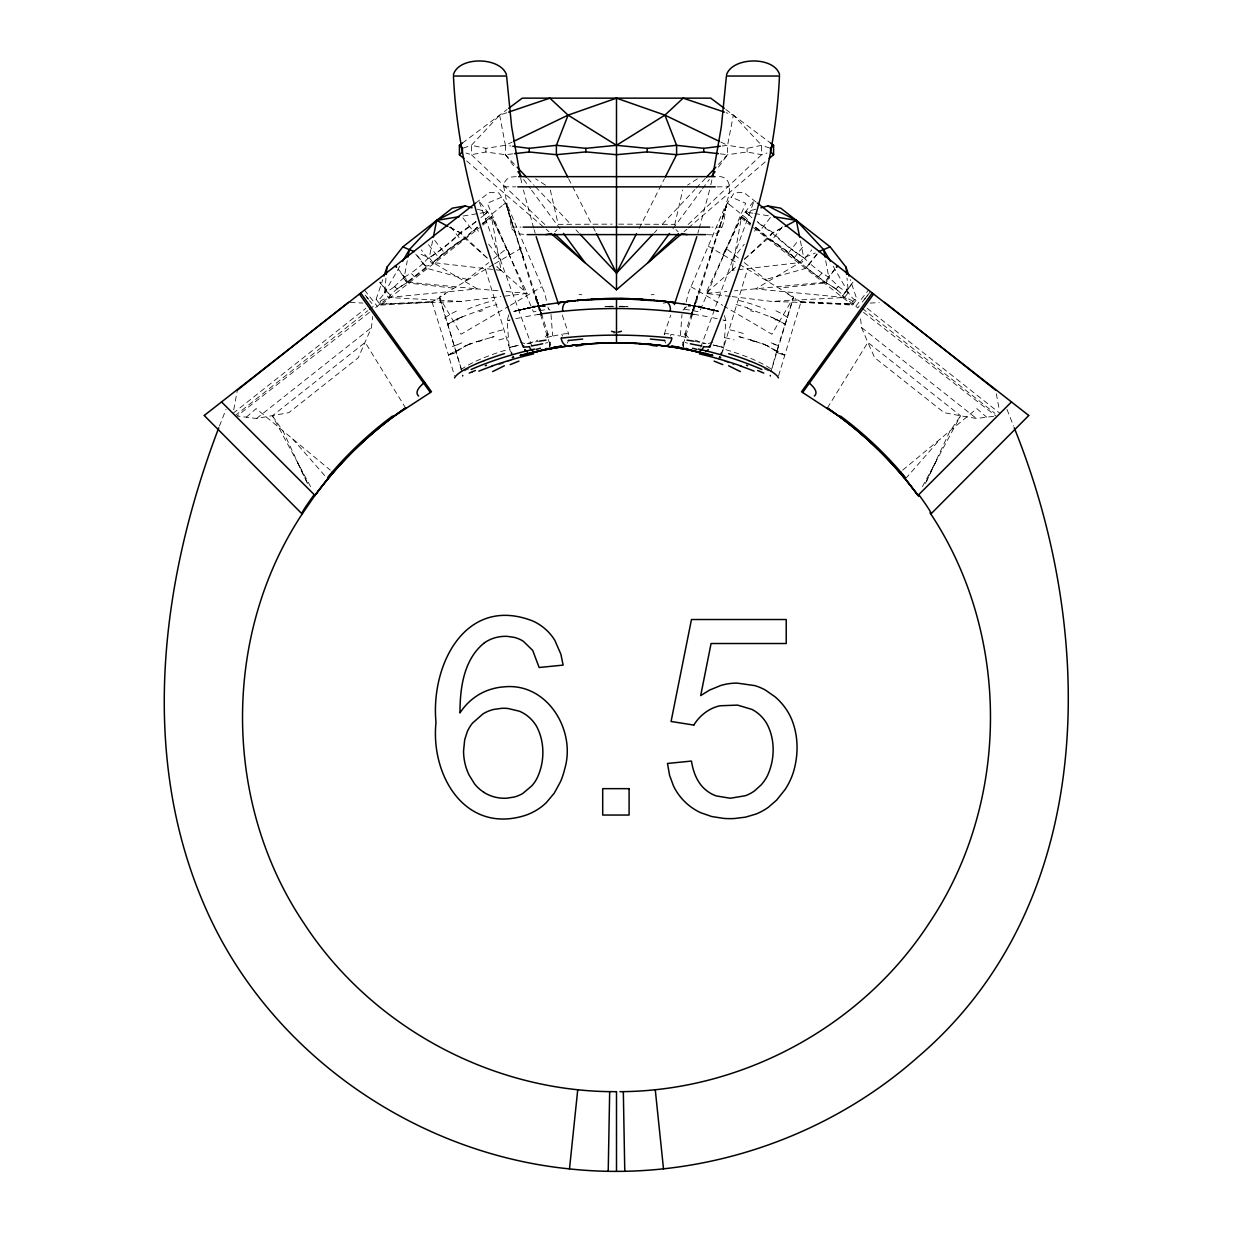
<?xml version="1.0" encoding="UTF-8"?>
<svg xmlns="http://www.w3.org/2000/svg" width="1233" height="1233" viewBox="0 0 1233 1233"><rect width="100%" height="100%" fill="white"/><g stroke="black" fill="none" stroke-linecap="round" stroke-linejoin="round"><path stroke-width="0.75" stroke-dasharray="5 3.75" d="M535.739 299.002L535.754 296.136L541.78 314.908L535.769 295.997L541.225 312.966M547.76 336.902L547.791 333.419M549.903 345.656L549.98 342.05M682.99 342.173L683.637 347.059M549.903 346.766L549.748 345.225M680.385 335.546L681.988 314.492M683.036 345.255L683.128 344.485M385.975 278.057L384.634 292.606A93.754 11.621 -71.3 0 1 378.284 299.727L376.142 299.265L382.769 279.629M369.468 312.35L237.013 416.014L256.526 418.48L288.83 412.67L358.341 357.678L371.457 327.546L372.659 316.557M549.964 345.255L550.01 342.235M549.826 344.284L505.962 203.738L549.147 337.488M674.667 225.038L682.681 190.052M707.233 234.609C725.759 237.275 724.095 215.96 726.299 202.813C730.922 192.564 732.556 175.178 716.805 176.643M730.244 296.382L705.815 293.392L731.909 270.397L741.526 216.869A132.594 74.273 33.9 0 1 750.419 223.142M233.731 409.772L237.337 390.198M394.267 286.765L404.224 277.286L407.291 260.702M683.159 344.331L727.038 203.738L683.853 337.488M718.469 167.056L727.578 154.695L727.578 145.309L733.373 115.131L726.191 112.712M721.798 227.165L711.934 227.119M432.598 240.897L429.238 257.697C420.145 263.43 425.354 270.073 433.076 262.583A126.336 66.967 -23.7 0 1 464.841 238.632L465.288 238.323A133.827 74.427 -35.2 0 1 477.895 227.211M549.363 347.059L549.918 344.562M710.778 184.873L712.35 177.953M684.577 308.974L685.039 307.002M686.195 302.07L688.261 293.207L724.912 206.959L734.19 192.887L743.699 192.379L757.447 203.152M709.576 190.067L699.327 228.059M670.505 336.085L671.076 334.359L679.953 336.008M721.891 353.193L747.568 269.179M697.832 233.237L698.818 229.785M778.578 375.741L800.88 302.193A62.713 3.19 3.2 0 0 799.863 301.515L851.001 304.027L851.726 303.118M691.235 316.619L697.231 296.043L697.261 299.002M691.235 315.956L697.231 295.997L691.775 312.966M691.235 315.694L697.231 296.043L691.235 315.186M712.535 248.634L709.268 258.945L727.038 203.738L721.29 221.724M664.217 334.328L670.752 315.078M700.76 347.274L754.195 200.594L740.802 217.794L723.093 254.815M219.428 426.109L226.024 409.371M568.968 339.753L567.226 343.128M936.186 461.111L925.459 483.675M750.111 223.235A133.827 74.427 35.2 0 0 741.526 216.869L705.815 293.392L726.884 291.497M508.828 314.816L507.117 320.672L509.167 347.567L510.262 351.066L512.928 354.102M639.156 228.459L664.417 178.723M722.892 254.707L726.191 248.449L739.368 258.76M925.351 483.552L949.703 431.596L960.584 415.783L976.459 418.48L996.218 415.983M922.423 486.681L960.584 415.783L867.832 342.404L861.543 327.546L860.341 316.557M399.846 266.174L384.634 292.606L388.457 297.492L461.435 301.422L500.875 296.598M827.42 407.953L867.832 342.404L874.659 357.678L944.17 412.67L960.584 415.783M547.19 334.729L547.051 334.914A8.523 8.523 0 0 1 546.466 335.638L545.186 336.979M557.085 229.6L554.927 231.758M672.956 228.783L701.407 190.206M702.548 188.664L709.376 179.401M755.105 227.211A133.827 74.427 35.2 0 1 767.712 238.323L768.174 238.616A126.336 66.967 23.7 0 1 799.97 262.567L825.971 282.711L829.532 277.995M836.93 289.878L835.804 289A100.983 33.723 8.3 0 0 828.668 284.299L825.848 282.65L829.439 277.918M731.94 260.009L744.3 244.211M754.519 231.157L756.523 228.614M770.425 217.517L759.759 231.141L755.212 227.596M782.339 226.826L771.658 240.466L801.065 263.461L811.73 249.837M788.149 253.366L798.306 240.389M794.083 258.005L804.486 244.72M816.955 253.921L805.565 268.486L765.801 279.459M817.248 254.152L806.582 267.792L824.677 281.956L834.325 269.626M834.602 269.842L824.23 283.081L779.811 288.106M853.02 282.141L842.355 295.781L857.798 307.88L859.262 306M842.555 295.935L853.221 282.311M732.125 296.598L771.565 301.422L844.543 297.492L848.366 292.606L847.025 278.057M800.88 302.193L852.327 305.075L856.858 299.265L850.231 279.629M855.779 306.293L868.494 290.048M864.672 299.095L868.186 294.61M806.721 266.991L809.649 263.261L803.762 257.697A125.489 67.476 52.6 0 1 772.814 232.544A138.004 71.021 40.6 0 1 757.139 221.508M862.283 302.039L865.813 297.569M866.984 296.09L870.513 291.635M683.005 310.223C691.482 298.417 707.727 312.057 718.7 311.286L707.819 308.697L708.805 308.928M905.623 478.62L940.409 438.856M506.809 112.712L499.627 115.131L471.376 145.309L462.437 148.345M654.399 232.683L657.004 229.893M662.244 224.329L694.903 189.512M696.213 188.125L705.368 178.369M718.423 164.451L727.578 154.695L747.106 151.998L761.624 154.695L766.988 153.077M547.514 334.359L547.652 334.128A5.009 5.009 0 0 0 547.776 333.295M818.465 276.778L822.072 273.079L828.776 277.286L839.858 287.643A97.638 32.906 68.1 0 0 848.366 292.606A93.754 11.621 71.3 0 0 854.716 299.727L856.858 299.265M688.137 224.529L761.624 154.695L761.624 145.309L733.373 115.131M835.789 289L838.378 286.488L835.697 288.923A101.229 33.815 8.3 0 0 828.746 284.345L825.971 282.711M854.7 299.696L852.774 301.453L853.036 304.15L771.565 301.422M457.613 350.973L464.286 346.319A28.282 19.728 58.5 0 1 465.103 345.918M720.072 354.102L722.738 351.066L723.833 347.567L725.883 320.672L724.172 314.816M731.909 270.397L736.101 266.652L731.909 270.397L799.924 262.583L803.762 257.697L815.367 252.996M744.485 259.146L772.798 232.575L782.878 227.334M246.323 417.186L256.156 408.616L330.305 470.127M744.593 259.207L768.529 238.046L772.428 233.145L783.587 227.18M485.571 219.15L502.247 205.587M684.022 231.696L686.92 229.215M688.368 227.966L766.371 160.907M505.438 203.091L503.357 204.724M380.18 301.453A90.934 12.099 -1.9 0 1 388.487 297.492A98.008 32.736 -8.3 0 1 395.808 290.063L397.211 289A100.983 33.723 -8.3 0 1 404.332 284.299L426.279 266.991M902.695 470.127L976.844 408.616L986.677 417.186M233.068 413.332L365.847 308.296M371.888 303.518L369.484 300.59M234.994 415.768L367.773 310.716M369.284 309.529L373.815 305.954L375.202 307.88L390.645 295.781L379.98 282.141M256.541 418.48L371.457 327.546M310.577 486.681L272.416 415.783L365.168 342.404L405.58 407.953M475.553 203.152L489.301 192.379L498.81 192.887L508.088 206.959L544.739 293.207L546.805 302.07M477.788 227.596L473.241 231.141L462.575 217.517M482.103 224.206L491.489 216.869L527.185 293.392L502.756 296.382M376.142 299.265L380.673 305.075L479.529 227.704M482.827 225.13L492.198 217.794L478.774 200.625L532.24 347.274M465.041 281.139L488.761 262.583M493.632 258.76L506.809 248.449L492.198 217.794M393.82 287.119L393.188 287.597A97.638 32.906 -68.1 0 1 384.634 292.606M462.39 143.074L507.164 109.475M397.288 288.938L394.529 286.549L397.303 288.923A101.229 33.815 -8.3 0 1 404.254 284.345L407.152 282.65L403.561 277.918M697.4 178.831L687.536 185.135M448.812 323.555L459.293 318.191M404.224 277.286L410.928 273.079L414.535 276.778M493.385 264.509L439.302 297.076L461.096 334.22L508.751 306.262M494.618 263.8L524.734 246.122M510.354 305.322L541.996 286.75M467.846 344.855L448.458 355.042L450.893 354.287M452.819 352.607L448.427 355.027L454.422 375.741M453.59 352.222L454.422 351.806M544.863 224.529L471.376 154.695L471.376 145.309L485.894 148.345L505.422 145.309L512.204 142.057M456.765 319.116L460.834 317.39M468.817 368.713L462.113 371.857A8.847 7.66 65.1 0 1 462.467 373.075M465.103 345.918L467.199 345.086M460.603 317.621L462.421 316.819M461.281 317.189L485.787 308.08M528.233 343.683L537.912 340.108M501.631 197.157L487.282 203.245L533.457 311.918L548.469 309.129M468.956 344.346L471.222 343.545M468.062 344.778L476.801 341.757M450.631 354.38L456.241 352.499L452.465 353.748M450.384 354.457L448.458 354.981L432.12 302.193A62.713 3.19 -3.2 0 1 433.137 301.515L381.999 304.027L381.274 303.118M476.046 341.911L477.31 341.587M476.554 341.741L492.768 337.01M477.048 341.587L478.589 341.094M480.67 340.447L482.812 339.815M490.426 337.642L494.109 336.624M492.429 337.071L493.77 336.686M755.721 209.209L745.349 211.984A135.846 71.761 41.8 0 0 751.945 217.717M530.822 307.479L513.76 311.425L516.257 310.793M546.789 337.518L551.675 336.316M510.678 347.182L509.229 347.552L513.067 346.596M515.271 311.04L540.902 305.507M516.766 310.67L518.384 310.284M512.111 346.827L519.879 345.009M517.69 310.454L542.042 305.291L519.525 310.007M507.965 320.472L510.138 319.948M513.329 346.535L516.442 345.795M507.688 320.534L509.583 320.087M522.746 309.252L542.042 305.291M517.367 345.579L518.338 345.348M529.851 307.695L520.449 309.791L541.965 305.306M526.198 308.466L542.89 305.152L523.254 309.129M553.047 336.008L561.924 334.359L562.495 336.085M514.3 311.286L540.871 305.507M515.764 318.684L520.326 317.713M517.428 310.516L541.333 305.43M722.091 146.018L727.578 145.309L747.106 148.345L761.624 145.309L770.563 148.345M533.226 306.986L550.01 303.934L526.83 308.342L546.481 304.52L535.461 306.539L537.264 306.185M524.457 308.867L542.797 305.168M526.984 343.483L538.467 341.341M527.277 308.235L543.938 304.967L529.589 307.741M525.69 316.634L539.299 314.245M546.62 304.505L532.101 307.217L545.186 304.751L543.229 305.09M512.743 153.863L505.422 154.695L485.894 151.998L471.376 154.695L466.012 153.077M463.115 216.022L478.219 213.54M480.099 213.232L487.651 211.984A135.846 71.761 -41.8 0 1 481.055 217.717M537.665 314.507L540.578 314.045M824.954 282.172L734.529 290.818M388.457 297.492L477.402 288.923L498.471 290.818M604.956 306.709L606.019 306.647M380.673 305.075L432.12 302.193M605.973 306.663L608.069 306.539M870.144 303.071L879.191 302.624M461.435 301.422L379.964 304.15L380.226 301.453L378.3 299.696M613.248 332.91L615.19 332.895M550.319 190.052L558.21 224.344L612.107 224.144M717.128 186.846L729.212 186.799M516.242 176.643L511.171 177.059L506.963 179.109L504.282 182.561L503.773 186.707L511.757 228.86L517.074 233.638L525.767 234.609M618.689 224.144L674.79 224.344M503.788 186.799L515.872 186.846M511.186 227.072L521.066 227.119M540.516 305.568L547.529 307.264L549.995 310.223M624.931 306.539L627.027 306.663M350.203 302.439L362.856 303.071M626.981 306.647L628.044 306.709M506.116 291.497L527.185 293.392L496.868 266.667L501.091 270.397L491.474 216.869A132.594 74.273 -33.9 0 0 482.581 223.142M852.82 301.453A90.934 12.099 1.9 0 0 844.513 297.492L755.598 288.923L799.924 262.583A125.689 67.584 24.4 0 0 768.498 238.061A132.594 74.273 33.9 0 0 755.521 227.042M408.046 282.172L477.402 288.923L433.076 262.583L429.238 257.697L417.633 252.996M720.257 153.863L727.578 154.695M453.189 288.106L408.77 283.081L398.398 269.842M501.091 270.397L433.076 262.583A125.689 67.584 -24.4 0 1 464.502 238.061A132.594 74.273 -33.9 0 1 477.479 227.042M499.627 115.131L505.422 145.309L510.909 146.018M692.422 314.045L693.902 314.276M693.701 314.245L707.31 316.634M752.901 213.232L745.349 211.984A138.004 71.021 40.6 0 0 752.038 217.532M754.781 213.54L769.885 216.022M684.531 309.129L699.543 311.918L745.718 203.245L731.369 197.157M687.598 304.705L704.598 307.988M694.533 341.341L706.016 343.483M691.035 305.306L690.11 305.152L706.802 308.466M693.84 305.83L682.99 303.934L708.543 308.867M686.519 304.52L700.899 307.217L687.952 304.767M706.17 308.342L690.203 305.168L710.254 309.252M712.674 317.713L717.236 318.684M702.178 307.479L703.411 307.741L689.062 304.967L712.181 309.699M716.234 310.67L691.621 305.414L715.572 310.516M692.098 305.507L718.392 311.209M713.121 345.009L720.889 346.827M713.614 345.117L715.633 345.579M681.325 336.316L686.211 337.518M722.862 319.948L725.867 320.672L723.37 320.071M716.558 345.795L717.421 345.995M711.734 309.591L713.861 310.099M718.222 346.18L719.671 346.535M713.475 310.007L714.97 310.362M719.933 346.596L721.428 346.966M721.089 346.889L722.461 347.228M716.743 310.793L717.683 311.04M721.906 347.074L723.108 347.382M722.322 347.182L723.494 347.475M477.279 209.209L487.651 211.984A138.004 71.021 -40.6 0 1 480.962 217.532M467.199 279.459L427.435 268.486L416.045 253.921M738.891 336.624L742.574 337.642M739.23 336.717L752.33 340.447M750.188 339.815L751.267 340.123M751.005 340.123L755.952 341.587M747.213 308.08L772.397 317.621M754.411 341.094L755.444 341.418M695.088 340.108L704.767 343.683M755.182 341.433L756.954 341.911M755.69 341.587L765.585 345.009M780.89 353.856L776.759 352.499L782.369 354.38M782.107 354.287L784.573 355.027L779.41 352.222M782.616 354.457L784.45 355.042L777.699 351.374M761.778 343.545L764.044 344.346M765.154 344.855L778.578 351.806M765.801 345.086L767.897 345.918M773.707 318.191L784.188 323.555M770.116 316.619L776.235 319.116M764.183 368.713L770.887 371.857A8.847 7.66 -65.1 0 0 770.533 373.075M720.796 142.057L727.578 145.309M450.122 227.334L460.202 232.575L488.515 259.146M449.413 227.18L460.572 233.145L464.471 238.046L488.407 259.207M708.266 246.122L738.382 263.8M739.615 264.509L793.698 297.076L771.904 334.22L724.249 306.262M691.004 286.75L722.646 305.322M545.464 185.135L535.6 178.831M678.073 231.758L675.915 229.6M725.836 109.475L770.61 143.074M729.088 204.293L727.562 203.091M741.511 216.869L750.897 224.206M863.532 312.35L995.987 416.014M740.802 217.794L750.173 225.13M753.471 227.704L852.327 305.075M744.239 262.583L767.959 281.139M729.335 204.478L747.429 219.15M867.153 308.296L999.932 413.332M862.206 308.327L994.985 413.379M861.543 327.546L976.474 418.48M837.222 290.094L837.192 290.063A98.008 32.736 8.3 0 1 844.543 297.492M466.629 160.907L544.632 227.966M546.08 229.215L548.978 231.696M775.387 350.973L768.714 346.319A28.282 19.728 -58.5 0 0 767.897 345.918M685.486 334.359L685.348 334.128A5.009 5.009 0 0 1 685.224 333.295M688.399 337.595L686.534 335.638A8.523 8.523 0 0 1 685.933 334.914L685.81 334.729M505.422 145.309L505.422 154.695L514.577 164.451M527.632 178.369L534.166 185.335M535.476 186.738L570.756 224.329M575.996 229.893L578.601 232.683M292.591 438.856L327.377 478.62M272.416 415.783L283.297 431.596L307.541 483.675M476.477 228.614L478.481 231.157M488.7 244.211L501.06 260.009M450.661 226.826L461.342 240.466L431.935 263.461L421.27 249.837M434.694 240.389L444.851 253.366M428.514 244.72L438.917 258.005M415.752 254.152L426.418 267.792L408.323 281.956L398.675 269.626M379.779 282.311L390.445 295.935M364.506 290.048L377.221 306.293M403.468 277.995L407.029 282.711M505.422 154.695L514.531 167.056M523.624 179.401L530.452 188.664M531.593 190.206L560.044 228.783M665.774 343.128L664.032 339.753M833.154 266.174L848.366 292.606M307.649 483.552L296.814 461.111M510.108 254.707L506.809 248.449L509.907 254.815M568.583 178.723L592.102 225.038M592.981 226.749L595.585 231.896M1006.976 409.371L1013.572 426.109M683.082 344.793L683.097 346.766M562.248 315.078L568.783 334.328M485.432 269.179L511.109 353.193M511.71 221.724L505.962 203.738L523.732 258.945L520.465 248.634M541.765 315.186L535.769 296.043L541.765 316.619M541.765 315.694L535.769 296.043L541.765 315.956M533.673 228.059L523.424 190.067M534.182 229.785L535.168 233.237M547.961 307.002L548.423 308.974M520.65 177.953L522.222 184.873M800.402 240.897L803.762 257.697A126.336 69.033 52 0 1 772.444 233.114A135.846 71.761 41.8 0 1 756.954 221.786M996.31 393.759L999.269 409.772M825.709 260.702L828.776 277.286M551.012 314.492L552.615 335.546M685.209 333.419L685.24 336.902M683.02 342.05L683.097 345.656M747.106 148.345L747.106 151.998M485.894 148.345L485.894 151.998M562.988 333.989A24.367 2.481 -14.1 0 1 568.644 334.497M547.76 342.558A23.581 2.266 -13.5 0 1 545.387 343.128M664.356 334.497A24.367 2.481 14.1 0 1 670.012 333.989M687.613 343.128A23.581 2.266 13.5 0 1 685.24 342.558M498.81 364.814A68.848 5.055 -19.6 0 1 516.812 358.109M460.865 369.746A68.848 15.49 -14.4 0 1 507.102 349.725M511.525 354.549A7.044 4.778 75.4 0 1 511.156 353.64M484.399 361.007A63.654 1.002 -24.5 0 1 483.166 361.562M511.603 354.488A7.044 4.701 74.6 0 1 511.233 353.609M436.96 299.249A63.253 0.848 -31 0 1 445.313 293.993M432.074 302.147A63.222 0.925 -30.7 0 1 434.648 300.266M432.675 301.422A69.048 1.017 -33 0 1 431.72 301.7M482.519 310.701A64.625 1.695 -17.5 0 1 479.344 311.672M447.564 323.955A60.617 29.577 24 0 1 448.442 323.323M489.316 333.619A65.888 23.15 -10.2 0 1 502.972 329.843M455.825 351.852A25.908 15.69 64.3 0 1 457.412 350.588M485.201 307.896A68.447 13.162 -13.7 0 1 496.884 304.536M456.811 319.208A38.115 25.985 46.1 0 0 455.994 319.594L449.12 323.909A37.514 22.471 51.2 0 0 447.749 324.834M470.035 343.853A65.087 2.743 -21.7 0 1 468.725 344.315M457.196 344.886A68.139 11.205 -11.5 0 1 461.712 342.851M479.313 341.341A66.258 20.036 -6.5 0 1 481.379 340.724M452.311 346.673A67.106 4.408 -14.3 0 1 459.477 343.945M498.903 339.923A65.703 14.827 -11.7 0 1 508.011 337.688M458.121 319.64A62.344 8.97 -31 0 1 456.78 320.179M444.574 318.145A70.327 17.37 -11.9 0 1 457.089 310.778M467.477 309.283A68.077 22.949 -10.7 0 1 494.032 300.498M482.889 223.235A133.827 74.427 -35.2 0 1 491.474 216.869M423.351 263.261A111.787 53.79 -61.8 0 1 410.928 273.094M476.046 221.786A135.846 71.761 -41.8 0 1 460.572 233.145A126.336 69.033 -52 0 1 429.254 257.743A125.489 67.476 -52.6 0 0 460.186 232.544A138.004 71.021 -40.6 0 0 475.861 221.508M822.072 273.094A111.787 53.79 61.8 0 1 809.649 263.261M716.188 358.109A68.848 5.055 19.6 0 1 734.19 364.814M725.898 349.725A68.848 15.49 14.4 0 1 772.135 369.746M721.844 353.64A7.044 4.778 -75.4 0 1 721.475 354.549M749.834 361.562A63.654 1.002 24.5 0 1 748.601 361.007M721.767 353.609A7.044 4.701 -74.6 0 1 721.397 354.488M787.687 293.993A63.253 0.848 31 0 1 796.04 299.249M798.352 300.266A63.222 0.925 30.7 0 1 800.926 302.147M801.28 301.7A69.048 1.017 33 0 1 800.325 301.422M753.656 311.672A64.625 1.695 17.5 0 1 750.481 310.701M784.558 323.323A60.617 29.577 -24 0 1 785.436 323.955M730.028 329.843A65.888 23.15 10.2 0 1 743.684 333.619M775.588 350.588A25.908 15.69 -64.3 0 1 777.175 351.852M736.116 304.536A68.447 13.162 13.7 0 1 747.799 307.896M776.189 319.208A38.115 25.985 -46.1 0 1 777.006 319.594L783.88 323.909A37.514 22.471 -51.2 0 1 785.251 324.834M764.275 344.315A65.087 2.743 21.7 0 1 762.965 343.853M771.288 342.851A68.139 11.205 11.5 0 1 775.804 344.886M751.621 340.724A66.258 20.036 6.5 0 1 753.687 341.341M773.523 343.945A67.106 4.408 14.3 0 1 780.689 346.673M724.989 337.688A65.703 14.827 11.7 0 1 734.097 339.923M776.22 320.179A62.344 8.97 31 0 1 774.879 319.64M775.911 310.778A70.327 17.37 11.9 0 1 788.426 318.145M738.968 300.498A68.077 22.949 10.7 0 1 765.523 309.283M619.105 306.678A24.814 2.82 0 0 1 624.083 306.832M619.706 306.216A24.136 3.052 -0.1 0 1 625.347 306.416M699.558 306.123A214.511 10.388 5.1 0 1 688.137 306.231M712.705 342.08A177.552 15.012 1.4 0 1 708.312 343.529M581.853 294.779A279.999 6.982 7.3 0 1 578.955 294.456M561.554 301.838A225.824 3.791 8.7 0 1 569.877 303.164M608.917 306.832A24.814 2.82 0 0 1 614.851 306.663M607.653 306.416A24.136 3.052 0.1 0 1 614.943 306.185M544.863 306.231A214.511 10.388 -5.1 0 1 533.442 306.123M524.688 343.529A177.552 15.012 -1.4 0 1 520.295 342.08M654.045 294.456A279.999 6.982 -7.3 0 1 651.147 294.779M663.123 303.164A225.824 3.791 -8.7 0 1 671.446 301.838M776.759 350.896L770.887 371.857L793.497 297.384L776.759 350.896M368.359 299.064L364.829 294.61L368.328 299.095M439.534 297.461L462.113 371.857L439.534 297.461"/><path stroke-width="1.5" d="M608.223 1171.242L609.672 1091.652C488.16 1090.003 369.885 1024.993 303.719 922.962C222.541 802.282 222.094 634.425 302.624 513.313L315.124 495.127A374.37 374.37 0 0 1 405.565 407.923M712.736 176.211L721.351 126.706L726.407 76.03L779.456 76.03C775.387 170.231 744.1 260.101 709.792 346.982L709.222 346.026M386.314 274.42L386.977 267.145L402.852 246.847L452.295 208.161L465.18 205.942L472.085 207.807M1014.235 427.82C1097.077 633.145 1099.081 902.741 917.491 1057.39C823.536 1140.571 694.302 1182.355 569.492 1168.899L577.738 1089.71M453.405 74.735C458.599 56.071 500.428 56.703 506.455 74.735M407.969 257.019L409.341 249.652L436.682 220.368L465.18 205.942M433.338 237.168L436.682 220.368L459.339 216.654M726.545 74.735C732.572 56.703 774.401 56.071 779.595 74.735M696.83 236.69L674.359 304.551M383.972 276.069L386.977 267.145M218.765 427.82C161.014 579.109 138.296 754.858 205.187 907.134C267.977 1051.626 413.517 1153.287 569.492 1168.899M719.101 141.24L664.911 115.131L616.5 98.147L568.089 115.131L556.391 145.309L556.391 154.695L567.704 176.997M636.536 233.607L616.5 273.063L579.911 234.07M665.296 176.997L676.609 154.695L676.609 145.309L664.911 115.131L683.144 98.147L724.403 112.095M402.682 261.211L409.341 249.652L414.319 251.655M872.24 292.976L801.512 391.786L839.935 416.862A371.934 369.422 43.4 0 1 904.483 478.08M802.668 392.448L873.596 294.04M314.538 495.928L328.487 478.05M669.534 233.422L647.911 262.737L678.427 233.761M711.641 176.304L715.063 171.68M836.375 267.006L837.392 265.712M836.637 267.222L837.669 265.927M328.04 477.818L327.685 478.974M328.718 477.001L332.093 472.994M332.448 472.593L332.293 471.792M546.928 348.338L545.803 349.633L520.295 355.458L521.544 355.119M545.895 349.54L543.152 350.126M653.089 234.07L616.5 273.063L596.464 233.607M706.663 176.982L715.818 167.241M708.281 349.617L705.754 351.837M770.517 143.013L773.584 145.309L770.563 148.345L770.563 151.998L773.584 154.695L769.222 158.456M930.9 513.961L1028.784 415.49M1011.461 401.943L918.046 495.358L906.44 480.392M463.778 158.456L459.416 154.695L462.437 151.998L462.437 148.345L459.416 145.309L462.483 143.013M551.043 233.484L616.5 289.755L681.957 233.484M900.707 471.792L900.552 472.593M484.446 642.809C463.623 659.331 459.986 688.091 459.971 712.951C467.184 701.685 478.312 693.008 491.181 689.216A57.288 57.288 0 0 1 504.667 686.796C547.406 682.805 576.258 730.537 564.714 768.914A74.396 74.396 0 0 1 560.568 781.537L554.28 793.127L546.281 802.683A55.454 55.454 0 0 1 536.602 810.112A57.165 57.165 0 0 1 525.535 815.306C465.627 834.494 430.425 775.989 435.989 722.368C430.409 664.572 465.889 594.799 532.872 621.031A49.813 49.813 0 0 1 545.248 629A49.644 49.644 0 0 1 554.758 640.204L560.892 654.214L563.127 665.111L539.129 667.5L532.733 650.438L523.285 641.237A31.21 31.21 0 0 0 514.13 637.338L507.302 636.367A40.473 40.473 0 0 0 502.632 636.428A36.497 36.497 0 0 0 484.43 642.778M237.337 390.198L348.4 302.347M523.778 346.026L523.763 347.197L528.479 346.781M204.354 415.382L475.553 203.152M508.674 108.334L522.253 98.147L710.747 98.147L724.326 108.334M709.715 347.043L704.475 346.781M664.911 115.131L616.5 145.309L585.86 148.345L556.391 145.309L529.234 148.345L512.743 146.249M785.174 226.333L796.318 220.368L823.659 249.652L830.318 261.211M513.899 141.24L568.089 115.131L616.5 145.309L647.14 148.345L676.609 145.309L703.766 148.345L720.257 146.249M818.681 251.655L830.148 246.847L846.023 267.145L849.028 276.069M469.249 373.06L472.501 371.703M472.486 371.703L475.383 370.501M551.136 233.715L545.88 234.594M508.597 112.095L549.856 98.147L568.089 115.131M533.211 352.623L537.65 351.359M512.265 357.693L513.591 357.323A7.044 4.778 75.4 0 1 513.19 356.969M537.557 351.39L540.547 350.681M536.74 351.497L538.621 351.097M760.915 207.807L767.82 205.942L780.705 208.161L830.148 246.847M539.684 350.804L542.042 350.187M540.177 350.665L544.169 349.941M520.511 355.397L522.129 354.965M520.434 355.412L522.576 354.857M521.821 355.058L526.768 353.794M541.765 350.264L542.643 350.033M544.385 349.586L545.633 349.278M526.553 353.856L527.477 353.624M527.185 353.686L534.274 352.037M545.479 349.324L547.267 348.893M547.776 348.769L549.286 348.415M549.132 348.461L552.261 347.752M534.475 351.975L537.095 351.39M552.569 347.691L553.802 347.413M537.295 351.374L538.112 351.205M553.771 347.429L555.451 347.074M538.991 350.989L539.869 350.819M544.061 349.972L544.878 349.818M545.109 349.756L546.296 349.509M545.418 349.679L547.822 349.232M560.368 346.103L561.662 345.856M546.82 349.417L549.81 348.862M547.144 349.355L550.858 348.677M547.606 349.263L549.132 348.985M550.504 348.739L551.768 348.507M550.966 348.662L553.617 348.184M551.66 348.538L555.759 347.829M553.509 348.215L554.311 348.076M539.407 341.171L546.034 340.108M554.064 348.122L556.16 347.768M546.651 304.489L567.38 301.515M555.698 347.845L556.607 347.706M556.468 347.721L558.441 347.398M556.854 347.66L557.84 347.506M558.256 347.429L563.404 346.658M558.888 347.321L559.674 347.213M542.104 313.798C591.347 306.77 641.653 306.77 690.896 313.798M560.969 347.012L562.171 346.843M562.741 346.75L565.084 346.427M557.516 302.794L559.32 302.547M564.236 346.535L565.947 346.303M619.906 1091.667C742.59 1091.22 862.514 1025.948 929.281 922.962C1010.459 802.282 1010.906 634.425 930.376 513.313L930.083 512.697M558.518 302.655L564.976 301.808M565.192 346.411L567.257 346.119M565.762 346.334L566.81 346.18M559.998 302.455L561.847 302.208M566.348 346.257L570.802 345.672M566.933 346.165L568.136 346.011M567.534 346.088L569.569 345.841M563.173 302.039L565.392 301.761M569.168 345.887L570.062 345.764M564.868 301.823L568.983 301.33M570.37 345.733L571.65 345.579M571.002 345.656L574.177 345.271M566.656 301.607L567.874 301.453M571.819 345.548L572.759 345.44M572.297 345.487L573.283 345.379M569.446 301.284L567.781 301.469A8.847 6.196 83.3 0 0 562.68 311.194M514.577 153.647L529.234 151.983L556.391 154.695L585.86 151.89L616.5 154.695L647.14 151.89L676.609 154.695L703.766 151.983L718.423 153.647M568.737 301.361L570.401 301.176M573.792 345.317L574.994 345.178M569.214 301.299L575.765 300.605M561.539 338.058C598.036 334.158 634.964 334.158 671.461 338.058M574.285 345.255L575.811 345.086M574.902 345.194L577.059 344.963M570.201 301.191L571.727 301.022M570.694 301.145L571.68 301.037M572.05 300.991L574.809 300.698M576.828 344.978L580.373 344.623M572.682 300.929L575.241 300.667M577.352 344.932L578.739 344.778M578.185 344.855L583.271 344.346M575.426 300.636L579.68 300.251M576.859 300.498L577.984 300.405M581.082 344.546L581.945 344.469M577.46 300.451L579.001 300.297M581.622 344.5L582.716 344.392M582.932 344.377L584.396 344.254M577.691 300.42L583.178 299.958M583.594 344.315L586.646 344.069M585.583 344.161L583.671 344.315A93.215 6.134 -0.5 0 0 582.592 344.439M580.589 300.158L582.469 300.004M584.735 344.223L591.501 343.714M582.238 300.02L584.149 299.881M586.415 344.084L589.528 343.853M581.991 300.051L621.786 298.648L664.017 301.33M583.918 299.896L585.875 299.742M584.981 299.804L588.434 299.557M588.912 343.884L591.239 343.73M585.675 299.758L587.648 299.619M587.463 299.634L589.497 299.496M590.545 343.776L591.563 343.699M590.946 343.745L593.551 343.575M589.328 299.511L591.378 299.372M592.41 343.653L597.234 343.375M590.807 299.419L608.47 298.694M593.874 343.56L595.123 343.483M595.447 343.468L596.402 343.406M597.45 343.36L605.557 343.036M605.418 343.036L606.204 343.021M606.081 343.021L606.867 342.99M606.744 343.005L609.41 342.944M609.21 342.944L610.073 342.928M609.117 298.694L613.772 298.633M609.888 342.928L610.751 342.913M610.582 342.913L612.308 342.897M612.092 342.897L613.695 342.882M613.448 342.882L614.388 342.882M614.111 342.882L616.854 342.866M715.263 186.861L517.737 186.861M709.823 227.119L523.177 227.119M614.435 298.633L618.565 298.633M518.661 176.643L715.048 176.643M527.123 234.609L705.877 234.609M616.7 342.866L618.889 342.882M616.5 1091.683L609.672 1091.621M687.12 234.594L681.864 233.715M618.612 342.882L619.999 342.882M619.228 298.633L624.53 298.694M619.305 342.882L620.353 342.897M620.23 342.897L621.047 342.897M620.908 342.897L621.74 342.913M621.586 342.913L622.418 342.913M622.249 342.913L623.112 342.928M623.451 342.944L624.931 342.974M625.193 298.71L633.577 298.972M624.792 342.959L626.256 343.005M626.133 342.99L626.919 343.021M626.796 343.021L627.582 343.036M627.443 343.036L640.59 343.653M634.841 299.018L638.555 299.203M635.981 343.375L635.272 343.344A41.198 3.129 -0.1 0 0 627.551 343.005M639.788 299.265L642.193 299.419M637.122 343.437L638.509 343.529M641.622 299.372L645.722 299.65M638.817 343.545L642.054 343.745M641.761 299.388L643.672 299.511M639.449 343.575L642.455 343.776M645.352 299.619L650.762 300.02M641.761 343.73L643.611 343.853M645.537 299.634L647.325 299.758M642.932 343.807L644.088 343.884M646.878 299.727L648.019 299.804M648.62 299.85L654.446 300.343M646.585 344.084L643.472 343.853L651.055 344.469M646.4 344.069L649.406 344.315M647.34 344.146L648.265 344.223M650.068 344.377L649.159 344.3A93.215 6.134 0.5 0 1 650.408 344.439M653.737 300.282L655.54 300.451M650.839 344.454L652.242 344.577M656.141 300.498L658.191 300.698M651.194 344.485L652.997 344.654M652.627 344.623L656.172 344.978M657.035 300.59L660.826 300.975M653.028 344.67L654.815 344.855M654.261 344.778L655.124 344.87M655.848 344.947L657.698 345.148M655.941 344.963L657.189 345.086M660.95 300.991L662.799 301.191M656.989 345.07L658.098 345.194M662.599 301.176L664.263 301.361M658.006 345.178L659.208 345.317M663.554 301.284L666.344 301.607M658.823 345.271L659.717 345.379M663.878 301.314L668.132 301.823M659.038 345.302L661.181 345.548M665.62 301.515L672.725 302.409M660.534 345.487L661.998 345.656M661.35 345.579L662.275 345.687M662.152 345.672L665.126 346.041M662.63 345.733L663.832 345.887M668.024 301.808L669.951 302.054M663.585 345.856L664.402 345.949A8.847 6.396 -82.7 0 0 671.877 338.104M671.446 302.255L669.519 301.993L686.349 304.489M666.067 346.165L664.849 346.011L666.652 346.257M665.743 346.119L669.473 346.643M666.19 346.18L667.238 346.334M671.831 302.301L674.22 302.624M673.002 302.455L674.482 302.655M667.053 346.303L668.933 346.565M673.68 302.547L675.484 302.794M668.764 346.535L671.06 346.858M669.596 346.658L670.66 346.812M670.829 346.843L671.862 346.982M671.245 346.905L672.247 347.043M672.031 347.012L674.112 347.352M686.966 340.108L693.593 341.171M672.509 347.089L673.449 347.228M673.742 347.274L675.823 347.598M674.528 347.398L675.345 347.521M693.871 725.081L671.076 721.475L691.466 619.521L786.222 619.521L786.222 643.518L711.071 643.518L700.698 695.597L709.484 690.126L720.75 685.486A56.965 56.965 0 0 1 737.103 683.097L754.92 685.64A54.422 54.422 0 0 1 765.554 690.156L775.218 696.953A65.364 65.364 0 0 1 781.768 703.488L783.741 705.862A59.384 59.384 0 0 1 791.524 718.993C798.583 735.947 798.614 755.475 793.158 772.891A70.25 70.25 0 0 1 785.174 789.397L776.636 800.109L768.467 807.199A57.828 57.828 0 0 1 756.076 814.011L745.641 817.125L734.251 818.542A87.99 87.99 0 0 1 723.74 818.404L711.626 816.508L700.76 812.732A55.886 55.886 0 0 1 688.877 805.365A58.444 58.444 0 0 1 682.743 799.6A55.639 55.639 0 0 1 673.495 785.96L669.581 775.326L667.485 763.458L691.466 761.069C693.116 771.843 697.215 782.955 705.893 790.045A34.447 34.447 0 0 0 716.142 795.917L730.321 798.244L745.472 795.701A37.622 37.622 0 0 0 754.673 790.769L761.085 784.959A43.063 43.063 0 0 0 767.388 775.804C775.002 759.574 775.387 739.23 766.633 723.339A37.961 37.961 0 0 0 760.222 715.294A35.865 35.865 0 0 0 751.93 709.407L737.504 705.106L720.01 705.769A37.545 37.545 0 0 0 708.559 710.331A43.756 43.756 0 0 0 693.825 725.05M675.653 347.583L676.532 347.721M676.84 347.768L678.936 348.122M773.661 216.654L796.318 220.368L799.662 237.168M677.241 347.829L678.427 348.03M677.98 347.953L679.414 348.199M678.689 348.076L681.109 348.492M679.383 348.184L680.631 348.4M680.2 348.338L685.856 349.355M680.893 348.446L682.496 348.739M682.959 348.816L684.931 349.186M683.868 348.985L685.394 349.263M671.338 345.856L672.632 346.103M684.5 349.124L683.359 348.4M685.024 349.232L688.199 349.818M685.178 349.232L686.534 349.478M686.396 349.463L687.582 349.71M686.072 348.338L689.848 350.126M690.018 350.187L689.478 350.08M689.91 350.172L694.009 350.989M691.636 350.511L692.453 350.681M677.549 347.074L678.874 347.352M693.547 350.912L695.982 351.436M678.797 347.336L680.339 347.66M694.21 351.051L699.835 352.623M695.921 351.42L697.909 351.852M680.739 347.752L684.192 348.523M696.537 351.559L697.354 351.729M697.678 351.775L705.815 353.686M697.878 351.852L699.003 352.099M710.871 354.965L712.597 355.428L687.105 349.54M683.961 348.477L685.995 348.954M686.257 349.016L687.367 349.278M687.274 349.263L688.769 349.633M705.523 353.624L710.855 354.965M706.232 353.794L707.018 353.979M689.524 349.818L690.572 350.095M690.958 350.187L693.316 350.804M710.177 354.78L712.566 355.412M720.735 357.693L719.409 357.323A7.044 4.778 -75.4 0 0 719.81 356.969M757.617 370.501L763.751 373.06M402.852 246.847L409.341 249.652M767.82 205.942L796.318 220.368M436.682 220.368L447.826 226.333M757.447 203.152L1028.646 415.382M884.6 302.347L995.663 390.198M554.573 233.761L585.089 262.737L563.466 233.422M314.954 495.358L221.539 401.943M204.216 415.49L302.1 513.961M517.182 167.241L526.337 176.982M901.585 473.78L904.282 477.001M395.608 265.712L396.625 267.006M395.331 265.927L396.363 267.222M517.937 171.68L521.359 176.304M827.389 408A374.37 374.277 43.7 0 1 917.83 495.157L918.739 496.313M359.404 294.04L430.332 392.448M360.76 292.976L431.488 391.786L393.065 416.862A371.934 369.422 -43.4 0 0 328.517 478.08M523.208 346.982C488.838 260.101 457.72 170.216 453.451 76.03L506.593 76.03L511.649 126.706L520.264 176.211M558.641 304.551L536.17 236.69M823.659 249.652L825.031 257.019M655.262 1089.71L663.508 1168.884M846.023 267.145L846.686 274.42M623.328 1091.652L624.777 1171.242M773.584 145.309L773.584 154.695M703.766 148.345L703.766 151.983M647.14 148.345L647.14 151.89M616.5 98.147L616.5 289.755M616.5 298.633L616.5 342.836M616.5 1091.714L616.5 1171.319M585.86 148.345L585.86 151.89M529.234 148.345L529.234 151.983M459.416 145.309L459.416 154.695M536.617 351.914A8.847 6.828 80.6 0 1 529.25 346.565M542.69 343.745A23.581 2.266 -13.5 0 1 531.161 345.934M703.75 346.565A8.847 6.828 -80.6 0 1 696.383 351.914M701.839 345.934A23.581 2.266 13.5 0 1 690.31 343.745M483.798 792.326A38.809 38.809 0 0 0 506.609 798.213L514.223 797.042A33.368 33.368 0 0 0 522.823 793.42L531.777 785.883A39.009 39.009 0 0 0 536.571 779.133C544.77 763.057 545.14 742.513 536.648 726.484A36.944 36.944 0 0 0 533.226 721.567A37.961 37.961 0 0 0 529.111 717.298L527.632 716.065A34.447 34.447 0 0 0 519.447 711.225L507.904 708.466A48.519 48.519 0 0 0 501.569 708.328L493.678 709.437A37.206 37.206 0 0 0 483.028 713.845L472.501 723.108A38.223 38.223 0 0 0 467.261 731.755L464.702 739.692L463.562 750.912A55.762 55.762 0 0 0 468.972 774.848L474.489 783.803A37.745 37.745 0 0 0 483.845 792.28M492.661 371.58A107.61 3.992 -25.9 0 1 504.374 365.769M418.65 396.04A107.61 20.699 -17 0 1 424.676 382.322M315.17 495.157A374.37 374.277 -43.7 0 1 405.611 408M827.281 407.923A374.37 374.37 0 0 1 917.753 495.111M513.56 357.2A7.044 4.701 74.6 0 1 513.236 356.892M478.851 371.133A107.379 23.396 -16.2 0 1 492.568 365.97M492.029 366.001A107.918 28.513 -15.2 0 1 533.658 353.856M471.129 369.484A107.841 31.287 -14.9 0 1 534.66 349.078M454.545 377.899A68.878 12.638 -15 0 1 504.405 353.655M486.511 365.23A65.596 0.94 -22.8 0 1 485.293 365.739M510.215 364.629A68.878 1.634 -21.9 0 1 518.908 361.115M462.699 375.418A8.847 7.66 65.1 0 1 462.668 375.957M302.486 513.421A22.733 1.372 -53.6 0 1 313.891 495.08M327.716 477.418A371.934 370.47 -41.6 0 1 392.479 416.076M728.626 365.769A107.61 3.992 25.9 0 1 740.339 371.58M808.324 382.322A107.61 20.699 17 0 1 814.35 396.04M719.764 356.892A7.044 4.701 -74.6 0 1 719.44 357.2M740.432 365.97A107.379 23.396 16.2 0 1 754.149 371.133M699.342 353.856A107.918 28.513 15.2 0 1 740.971 366.001M698.34 349.078A107.841 31.287 14.9 0 1 761.871 369.484M728.595 353.655A68.878 12.638 15 0 1 778.455 377.899M747.707 365.739A65.596 0.94 22.8 0 1 746.489 365.23M714.092 361.115A68.878 1.634 21.9 0 1 722.785 364.629M770.332 375.957A8.847 7.66 -65.1 0 1 770.301 375.418M919.109 495.08A22.733 1.372 53.6 0 1 930.514 513.421M840.521 416.076A371.934 370.47 41.6 0 1 905.284 477.418M651.903 345.44A173.915 5.179 4 0 1 656.958 346.026M655.463 345.24A146.095 6.273 2.5 0 1 657.929 345.517M627.612 343.005A29.715 2.173 -0.1 0 0 616.515 342.836A29.715 2.173 0.1 0 0 605.388 343.005M616.408 298.864A33.985 2.343 0 0 1 627.35 299.002M605.65 299.002A33.985 2.343 0 0 1 616.592 298.864M629.585 298.586A33.584 2.759 -0.2 0 0 616.592 298.386A33.584 2.759 0.2 0 0 603.415 298.586M665.219 301.469A8.847 6.196 -83.3 0 1 670.32 311.194M628.707 298.756A51.663 3.976 -0.1 0 1 641.9 299.372M628.445 298.802A51.293 3.899 -0.1 0 1 641.437 299.388M650.33 339.06A138.466 9.217 2.9 0 1 664.911 340.57M576.042 346.026A173.915 5.179 -4 0 1 581.097 345.44M575.071 345.517A146.095 6.273 -2.5 0 1 577.537 345.24M597.866 343.313A41.198 3.129 0.1 0 1 605.449 343.005M591.1 299.372A51.663 3.976 0.1 0 1 604.293 298.756M591.563 299.388A51.293 3.899 0.1 0 1 604.555 298.802M568.089 340.57A138.466 9.217 -2.9 0 1 582.67 339.06M568.583 345.949A8.847 6.396 82.7 0 1 561.123 338.104M596.017 343.421A52.264 6.874 0 0 1 616.454 342.82A52.264 6.874 0 0 1 636.983 343.421M655.925 344.731A90.795 9.525 0.9 0 1 660.164 345.209M672.879 346.257A130.143 10.85 2.2 0 1 678.612 347.197M692.561 348.261A161.4 11.097 3.4 0 1 696.815 349.371M652.211 344.685A234.008 9.926 6.1 0 1 641.545 344.022M614.974 332.109A298.925 0.986 13.2 0 1 611.537 331.323M572.836 345.209A90.795 9.525 -0.9 0 1 577.075 344.731M554.388 347.197A130.143 10.85 -2.2 0 1 560.121 346.257M536.185 349.371A161.4 11.097 -3.4 0 1 540.439 348.261M591.455 344.022A234.008 9.926 -6.1 0 1 580.789 344.685M621.463 331.323A298.925 0.986 -13.2 0 1 618.026 332.109M629.092 788.658L602.706 788.658L602.706 815.044L629.092 815.044L629.092 788.658M527.246 351.806L524.719 349.617L527.246 351.837"/></g></svg>
